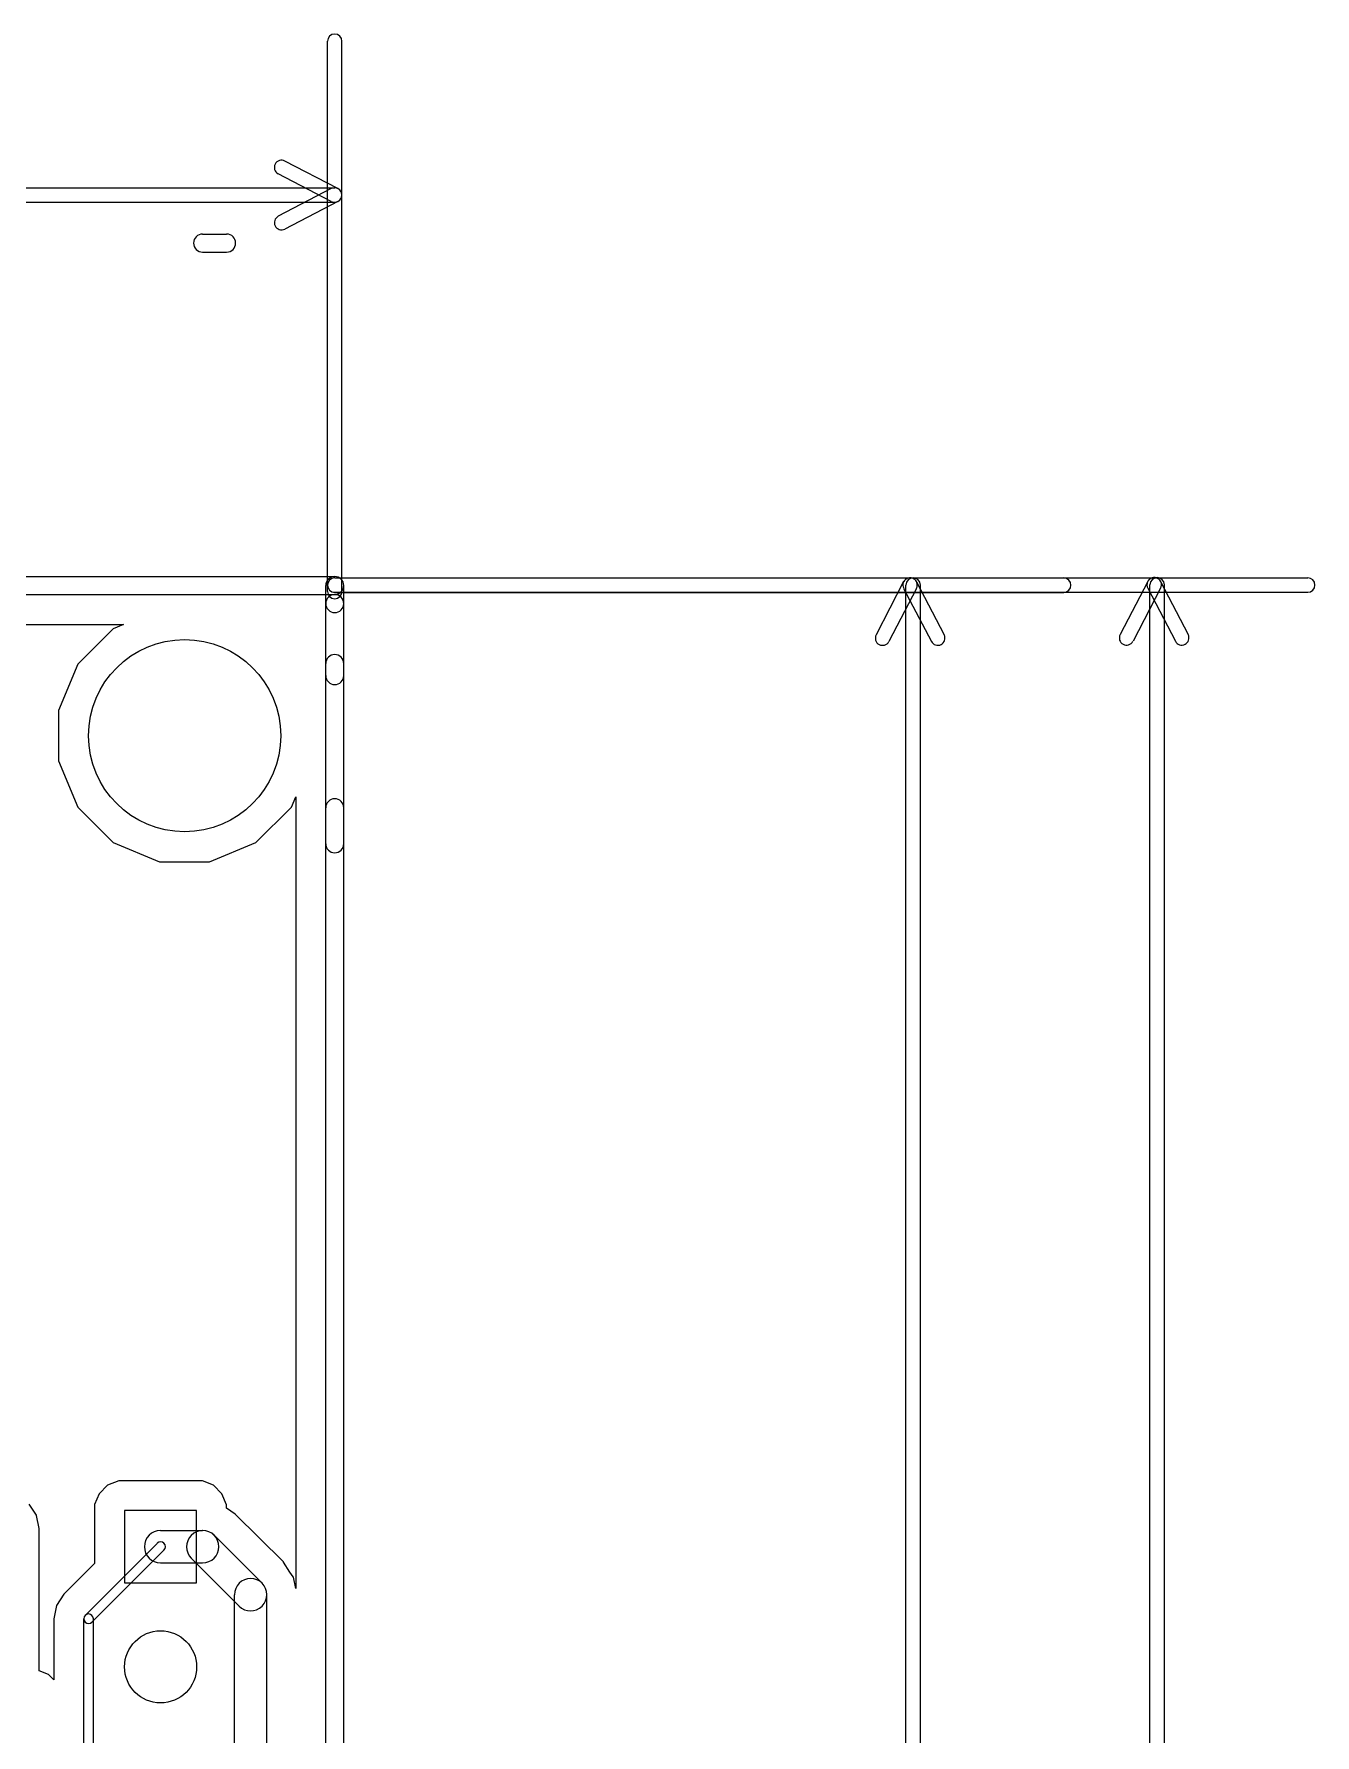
# Model space of a CAD drawing. Extents: x -29274 to 69862, y 24345 to 162744.
# Drawn here: x 59146 to 69812, y 68203 to 82360 of the extents above; entities that cross this region are included whole.
import ezdxf

# ---------------------------------------------------------------- set-up
doc = ezdxf.new("R2010")
doc.units = 0
doc.layers.add('BLACK', color=1, linetype='CONTINUOUS')

msp = doc.modelspace()

# ---------------------------------------------------------------- linework, layer by layer
at = {"layer": 'BLACK'}
for p, q in [((61590, 77720), (61590, 82300)), ((61710, 77720), (61710, 82300)), ((61677, 81073), (61235, 81303)), ((61621, 80967), (61179, 81197)), ((-8500, 81080), (61650, 81080)), ((61621, 81073), (61179, 80843)), ((-8500, 80960), (61650, 80960)), ((61677, 80967), (61235, 80737)), ((60550, 80695), (60750, 80695)), ((60550, 80545), (60750, 80545)), ((-7900, 77845), (61650, 77845)), ((61575, 77620), (61575, 77770)), ((61650, 77834), (69752, 77834)), ((61650, 77833), (67720, 77833)), ((61725, 77620), (61725, 77770)), ((66387, 77802), (66158, 77360)), ((66494, 77746), (66265, 77304)), ((66387, 77746), (66618, 77305)), ((66406, 24474), (66406, 77774)), ((66494, 77801), (66725, 77360)), ((66526, 24474), (66526, 77774)), ((68419, 77804), (68190, 77362)), ((68526, 77748), (68297, 77306)), ((68419, 77748), (68650, 77307)), ((68438, 24426), (68438, 77776)), ((68526, 77803), (68757, 77362)), ((68558, 24426), (68558, 77776)), ((-7900, 77695), (61650, 77695)), ((61575, 77020), (61575, 77620)), ((61650, 77714), (69752, 77714)), ((61650, 77713), (67720, 77713)), ((61725, 77020), (61725, 77620)), ((48920, 77445), (59890, 77445)), ((48920, 77445), (59890, 77445)), ((59890, 77445), (59806, 77410)), ((59890, 77445), (59806, 77410)), ((59806, 77410), (59510, 77115)), ((59806, 77410), (59510, 77115)), ((59510, 77115), (59350, 76730)), ((59510, 77115), (59350, 76730)), ((61575, 75620), (61575, 77120)), ((61725, 75620), (61725, 77120)), ((59350, 76730), (59350, 76312)), ((59350, 76730), (59350, 76312)), ((59350, 76312), (59510, 75926)), ((59350, 76312), (59510, 75926)), ((59510, 75926), (59805, 75630)), ((59510, 75926), (59805, 75630)), ((60994, 75630), (61290, 75925)), ((60994, 75630), (61290, 75925)), ((61290, 75925), (61325, 76010)), ((61290, 75925), (61325, 76010)), ((61325, 76010), (61325, 75920)), ((61325, 76010), (61325, 75920)), ((61325, 75920), (61325, 75620)), ((61325, 75920), (61325, 75620)), ((61575, 34920), (61575, 75920)), ((61725, 34920), (61725, 75920)), ((59805, 75630), (60190, 75470)), ((59805, 75630), (60190, 75470)), ((60608, 75470), (60994, 75630)), ((60608, 75470), (60994, 75630)), ((61325, 75620), (61325, 69421)), ((61325, 75620), (61325, 69421)), ((60190, 75470), (60608, 75470)), ((60190, 75470), (60608, 75470)), ((59759, 70281), (59689, 70211)), ((59759, 70281), (59689, 70211)), ((59851, 70319), (59759, 70281)), ((59851, 70319), (59759, 70281)), ((60451, 70319), (59851, 70319)), ((60451, 70319), (59851, 70319)), ((60550, 70319), (60451, 70319)), ((60550, 70319), (60451, 70319)), ((60641, 70281), (60550, 70319)), ((60641, 70281), (60550, 70319)), ((60711, 70211), (60641, 70281)), ((60711, 70211), (60641, 70281)), ((59167, 70032), (59105, 70125)), ((59167, 70032), (59105, 70125)), ((59689, 70211), (59651, 70120)), ((59689, 70211), (59651, 70120)), ((59651, 70120), (59651, 70021)), ((59651, 70120), (59651, 70021)), ((60749, 70119), (60711, 70211)), ((60749, 70119), (60711, 70211)), ((60749, 70092), (60749, 70119)), ((60749, 70092), (60749, 70119)), ((60822, 70042), (60749, 70092)), ((60822, 70042), (60749, 70092)), ((59168, 70031), (59167, 70032)), ((59168, 70031), (59167, 70032)), ((59189, 69921), (59168, 70031)), ((59189, 69921), (59168, 70031)), ((59651, 70021), (59651, 69631)), ((59651, 70021), (59651, 69631)), ((60500, 70070), (59900, 70070)), ((59900, 70070), (59900, 69470)), ((60500, 69470), (60500, 70070)), ((61222, 69643), (60822, 70042)), ((61222, 69643), (60822, 70042)), ((59190, 69920), (59189, 69921)), ((59190, 69920), (59189, 69921)), ((59190, 69770), (59190, 69920)), ((59190, 69770), (59190, 69920)), ((60172, 69798), (59572, 69198)), ((60200, 69905), (60550, 69905)), ((60646, 69865), (61045, 69466)), ((59190, 68738), (59190, 69770)), ((59190, 68738), (59190, 69770)), ((60228, 69742), (59628, 69142)), ((60455, 69674), (60854, 69275)), ((59651, 69631), (59395, 69375)), ((59651, 69631), (59395, 69375)), ((60200, 69635), (60550, 69635)), ((61222, 69642), (61222, 69643)), ((61222, 69642), (61222, 69643)), ((61277, 69559), (61222, 69642)), ((61277, 69559), (61222, 69642)), ((61305, 69518), (61277, 69559)), ((61305, 69518), (61277, 69559)), ((61306, 69517), (61305, 69518)), ((61306, 69517), (61305, 69518)), ((61325, 69421), (61306, 69517)), ((61325, 69421), (61306, 69517)), ((59395, 69375), (59332, 69281)), ((59395, 69375), (59332, 69281)), ((59900, 69470), (60500, 69470)), ((60815, 57820), (60815, 69370)), ((61085, 57820), (61085, 69370)), ((59332, 69281), (59310, 69170)), ((59332, 69281), (59310, 69170)), ((59310, 69170), (59310, 68662)), ((59310, 69170), (59310, 68662)), ((59560, 65570), (59560, 69170)), ((59640, 65570), (59640, 69170)), ((59266, 68706), (59190, 68738)), ((59266, 68706), (59190, 68738)), ((59310, 68662), (59266, 68706)), ((59310, 68662), (59266, 68706))]:
    msp.add_line(p, q, dxfattribs=at)
for centre, radius in [((60400, 76520), 800), ((60200, 68770), 300)]:
    msp.add_circle(centre, radius, dxfattribs=at)
for centre, radius, start, end in [((61650, 82300), 60, 360, 540), ((61207, 81250), 60, 422, 602), ((61649, 81020), 60, 242, 422), ((61649, 81020), 60, -62, 117), ((61650, 81020), 60, 270, 450), ((61207, 80790), 60, 117, 297), ((60550, 80620), 75, 90, 270), ((60750, 80620), 75, 270, 450), ((61650, 77770), 75, 360, 540), ((61650, 77774), 60, 90, 270), ((61650, 77773), 60, 90, 270), ((61650, 77770), 75, 270, 450), ((66441, 77774), 60, 27, 207), ((66441, 77774), 60, -27, 152), ((66466, 77774), 60, 360, 540), ((67720, 77773), 60, 270, 450), ((68473, 77776), 60, 27, 207), ((68473, 77776), 60, -27, 152), ((68498, 77776), 60, 360, 540), ((69752, 77774), 60, 270, 450), ((61650, 77620), 75, 360, 540), ((61650, 77620), 75, 180, 360), ((61650, 77720), 60, 180, 360), ((66211, 77332), 60, 152, 332), ((66671, 77332), 60, 207, 387), ((68243, 77334), 60, 152, 332), ((68703, 77334), 60, 207, 387), ((61650, 77120), 75, 360, 540), ((61650, 77020), 75, 180, 360), ((61650, 75920), 75, 360, 540), ((61650, 75620), 75, 180, 360), ((60200, 69770), 135, 90, 270), ((60200, 69770), 40, -45, 135), ((60551, 69769), 135, 45, 225), ((60550, 69770), 135, 270, 450), ((60950, 69370), 135, 360, 540), ((60949, 69371), 135, 225, 405), ((59600, 69170), 40, 360, 540), ((59600, 69170), 40, 135, 315)]:
    msp.add_arc(centre, radius, start, end, dxfattribs=at)

doc.saveas('drawing.dxf')
